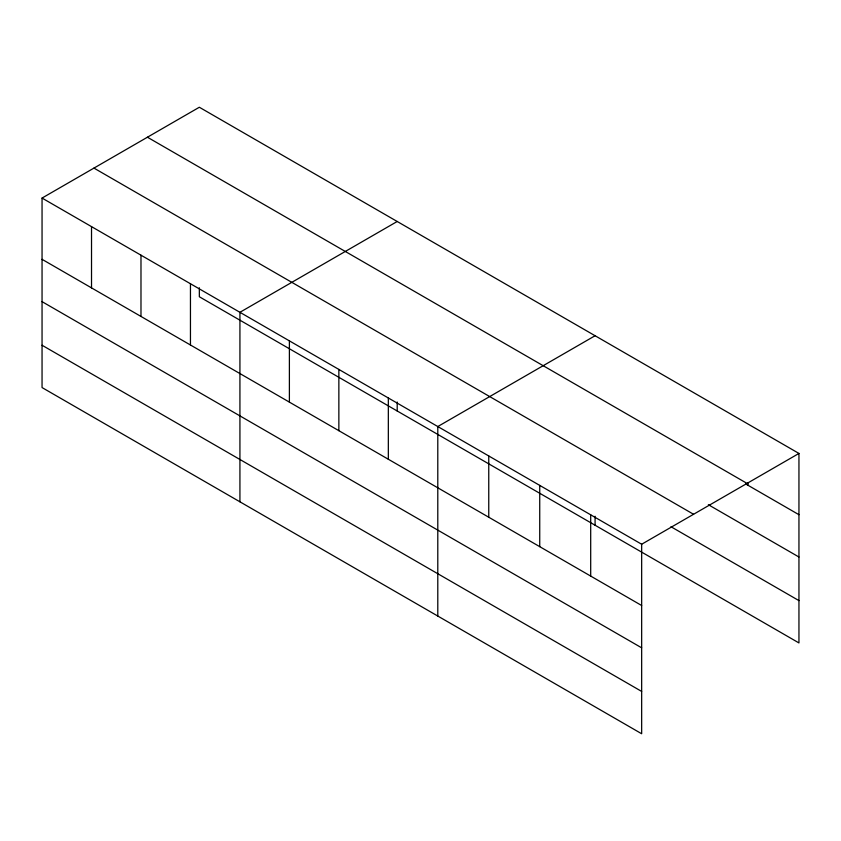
<?xml version="1.0" encoding="UTF-8"?>
<svg xmlns="http://www.w3.org/2000/svg" width="841" height="841" viewBox="0 0 841 841"><rect width="100%" height="100%" fill="white"/><g stroke="black" fill="none" stroke-linecap="round" stroke-linejoin="round"><path stroke-width="1.26" d="M42.05 198.066L641.662 544.243L641.662 733.751L42.05 387.564L42.05 198.066L199.338 107.249L798.95 453.436L798.95 642.934L199.338 296.757L199.338 287.78M397.204 221.488L239.927 312.305L239.927 501.804M595.081 335.738L437.793 426.545L437.793 616.043M641.662 544.243L798.95 453.436M147.427 137.22L747.05 483.407M745.715 483.964L798.95 514.703M708.343 504.705L798.95 557.015M93.95 168.095L693.573 514.282M670.971 526.729L798.95 600.621M42.05 259.322L641.662 605.509M42.05 301.646L641.662 647.822M42.05 345.241L641.662 691.428M747.985 482.671L747.985 485.268M595.081 516.258L595.081 525.236M590.697 514.818L590.697 576.085M539.733 485.394L539.733 546.661M488.758 455.969L488.758 517.226M397.204 402.019L397.204 410.997M388.332 397.982L388.332 459.249M338.86 369.42L338.86 430.687M289.388 340.857L289.388 402.124M190.455 283.743L190.455 344.999M140.983 255.18L140.983 316.447M91.522 226.618L91.522 287.885"/></g></svg>
